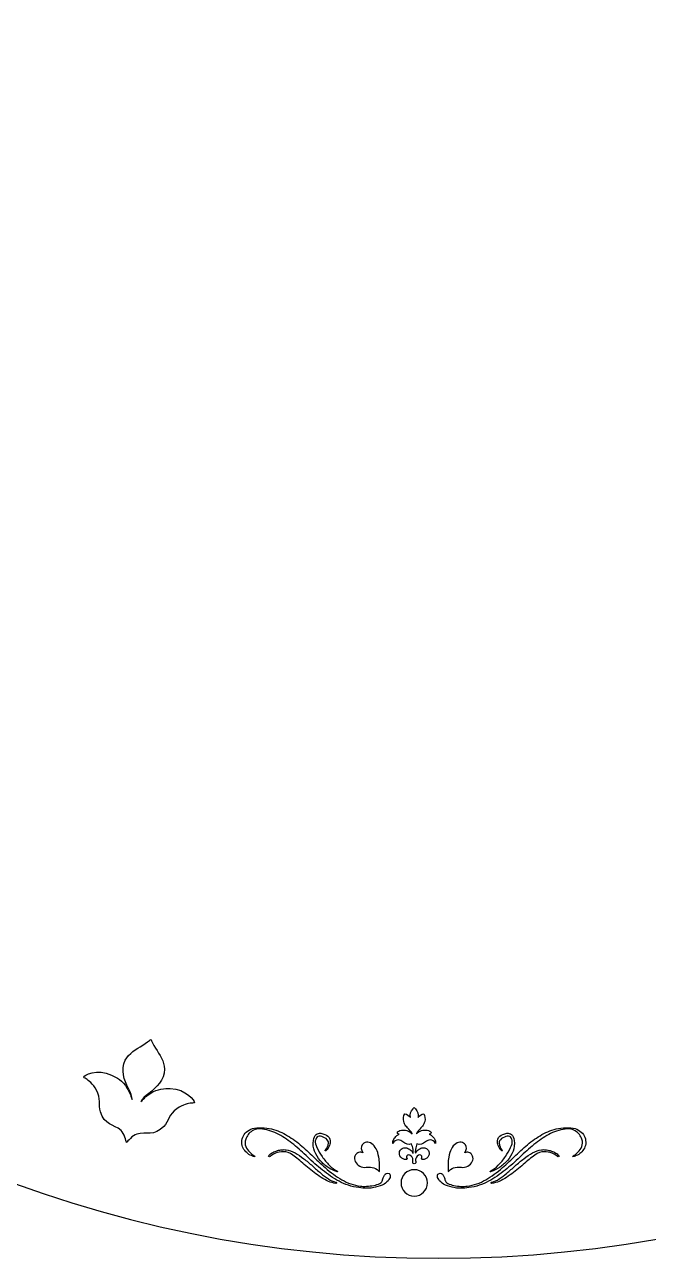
# Model space of a CAD drawing. Header units: centimetres. Extents: x -10.4 to 10.4, y -10.4 to 10.4.
# Drawn here: x -3.51 to 1.78, y -10.44 to 0.02 of the extents above; entities that cross this region are included whole.
import ezdxf

# ---------------------------------------------------------------- set-up
doc = ezdxf.new("R2010")
doc.units = ezdxf.units.CM
doc.header["$MEASUREMENT"] = 0
doc.layers.add('Camada 1', color=7, linetype='Continuous')

msp = doc.modelspace()

# ---------------------------------------------------------------- linework, layer by layer
at = {"layer": 'Camada 1'}
for points, knots in [([(-10.44189, 0), (-10.44189, 5.76691), (-5.76691, 10.44189), (0, 10.44189), (0, 10.44189), (5.76688, 10.44189), (10.44189, 5.76691), (10.44189, 0), (10.44189, 0), (10.44189, -5.76686), (5.76689, -10.44189), (0, -10.44189), (0, -10.44189), (-5.76691, -10.44189), (-10.44189, -5.76686), (-10.44189, 0)], [0, 0, 0, 0, 0.2, 0.2, 0.2, 0.2, 0.4, 0.4, 0.4, 0.4, 0.6, 0.6, 0.6, 0.6, 1, 1, 1, 1]), ([(-2.27327, -9.00337), (-2.32206, -9.00313), (-2.37545, -9.00054), (-2.44342, -9.04557), (-2.44342, -9.04557), (-2.46747, -9.0615), (-2.4934, -9.08319), (-2.52166, -9.11354), (-2.52166, -9.11354), (-2.52182, -9.1137), (-2.50936, -9.08637), (-2.47361, -9.05798), (-2.47361, -9.05798), (-2.46715, -9.05303), (-2.4607, -9.04824), (-2.45403, -9.04314), (-2.45403, -9.04314), (-2.38773, -8.99192), (-2.32118, -8.93289), (-2.32203, -8.8396), (-2.32203, -8.8396), (-2.32237, -8.76922), (-2.36092, -8.71781), (-2.39781, -8.65913), (-2.39781, -8.65913), (-2.41403, -8.63302), (-2.43321, -8.59309), (-2.43379, -8.59052), (-2.43379, -8.59052), (-2.43419, -8.5875), (-2.43919, -8.58629), (-2.44128, -8.58883), (-2.44128, -8.58883), (-2.44348, -8.591), (-2.47814, -8.61817), (-2.50422, -8.6345), (-2.50422, -8.6345), (-2.56359, -8.67107), (-2.6209, -8.70033), (-2.65286, -8.76322), (-2.65286, -8.76322), (-2.69519, -8.84664), (-2.66194, -8.92853), (-2.62516, -9.00362), (-2.62516, -9.00362), (-2.62156, -9.01111), (-2.61788, -9.0183), (-2.61431, -9.02547), (-2.61431, -9.02547), (-2.59489, -9.06659), (-2.59597, -9.09662), (-2.59595, -9.0964), (-2.59595, -9.0964), (-2.60783, -9.05677), (-2.62135, -9.02586), (-2.6358, -9.00115), (-2.6358, -9.00115), (-2.67663, -8.93101), (-2.72568, -8.90997), (-2.76949, -8.88881), (-2.76949, -8.88881), (-2.89117, -8.82949), (-3.00661, -8.89363), (-3.00642, -8.90426), (-3.00642, -8.90426), (-3.00618, -8.90852), (-2.99801, -8.91246), (-2.98488, -8.92048), (-2.98488, -8.92048), (-2.96316, -8.93429), (-2.9281, -8.95943), (-2.89635, -9.0175), (-2.89635, -9.0175), (-2.85886, -9.0855), (-2.88174, -9.14029), (-2.86378, -9.20006), (-2.86378, -9.20006), (-2.82986, -9.31314), (-2.75173, -9.30325), (-2.68849, -9.35749), (-2.68849, -9.35749), (-2.66113, -9.38091), (-2.64412, -9.45285), (-2.64385, -9.45668), (-2.64385, -9.45668), (-2.64359, -9.46001), (-2.6415, -9.46078), (-2.6397, -9.45769), (-2.6397, -9.45769), (-2.63769, -9.4543), (-2.5902, -9.39721), (-2.55535, -9.38824), (-2.55535, -9.38824), (-2.47431, -9.36731), (-2.40877, -9.41033), (-2.32781, -9.32381), (-2.32781, -9.32381), (-2.28503, -9.27806), (-2.28106, -9.21888), (-2.21724, -9.17432), (-2.21724, -9.17432), (-2.16268, -9.13617), (-2.12016, -9.12889), (-2.09431, -9.12619), (-2.09431, -9.12619), (-2.07896, -9.12466), (-2.0697, -9.12473), (-2.06783, -9.12103), (-2.06783, -9.12103), (-2.06272, -9.11154), (-2.13765, -9.00345), (-2.27327, -9.00337)], [0, 0, 0, 0, 0.03448276, 0.03448276, 0.03448276, 0.03448276, 0.06896552, 0.06896552, 0.06896552, 0.06896552, 0.10344828, 0.10344828, 0.10344828, 0.10344828, 0.13793103, 0.13793103, 0.13793103, 0.13793103, 0.17241379, 0.17241379, 0.17241379, 0.17241379, 0.20689655, 0.20689655, 0.20689655, 0.20689655, 0.24137931, 0.24137931, 0.24137931, 0.24137931, 0.27586207, 0.27586207, 0.27586207, 0.27586207, 0.31034483, 0.31034483, 0.31034483, 0.31034483, 0.34482759, 0.34482759, 0.34482759, 0.34482759, 0.37931034, 0.37931034, 0.37931034, 0.37931034, 0.4137931, 0.4137931, 0.4137931, 0.4137931, 0.44827586, 0.44827586, 0.44827586, 0.44827586, 0.48275862, 0.48275862, 0.48275862, 0.48275862, 0.51724138, 0.51724138, 0.51724138, 0.51724138, 0.55172414, 0.55172414, 0.55172414, 0.55172414, 0.5862069, 0.5862069, 0.5862069, 0.5862069, 0.62068966, 0.62068966, 0.62068966, 0.62068966, 0.65517241, 0.65517241, 0.65517241, 0.65517241, 0.68965517, 0.68965517, 0.68965517, 0.68965517, 0.72413793, 0.72413793, 0.72413793, 0.72413793, 0.75862069, 0.75862069, 0.75862069, 0.75862069, 0.79310345, 0.79310345, 0.79310345, 0.79310345, 0.82758621, 0.82758621, 0.82758621, 0.82758621, 0.86206897, 0.86206897, 0.86206897, 0.86206897, 0.89655172, 0.89655172, 0.89655172, 0.89655172, 0.93103448, 0.93103448, 0.93103448, 0.93103448, 1, 1, 1, 1]), ([(-0.20558, -9.64136), (-0.19994, -9.6416), (-0.19452, -9.63821), (-0.19307, -9.63242), (-0.19307, -9.63242), (-0.19151, -9.62543), (-0.1936, -9.61887), (-0.19442, -9.61194), (-0.19442, -9.61194), (-0.19519, -9.6067), (-0.19405, -9.60146), (-0.19262, -9.59649), (-0.19262, -9.59649), (-0.1878, -9.5808), (-0.17521, -9.56482), (-0.15759, -9.56535), (-0.15759, -9.56535), (-0.15238, -9.56551), (-0.14719, -9.56884), (-0.14394, -9.5726), (-0.14394, -9.5726), (-0.14238, -9.57461), (-0.14161, -9.5771), (-0.1409, -9.57964), (-0.1409, -9.57964), (-0.13868, -9.58668), (-0.14257, -9.59425), (-0.14474, -9.59895), (-0.14474, -9.59895), (-0.14635, -9.6025), (-0.13865, -9.60395), (-0.13466, -9.60411), (-0.13466, -9.60411), (-0.11844, -9.60459), (-0.10206, -9.59847), (-0.09119, -9.58495), (-0.09119, -9.58495), (-0.08002, -9.57103), (-0.07672, -9.55373), (-0.08169, -9.53711), (-0.08169, -9.53711), (-0.08349, -9.53124), (-0.0864, -9.52605), (-0.0901, -9.52166), (-0.0901, -9.52166), (-0.09687, -9.51401), (-0.10627, -9.50885), (-0.11693, -9.50653), (-0.11693, -9.50653), (-0.12516, -9.50468), (-0.13299, -9.50412), (-0.14106, -9.50645), (-0.14106, -9.50645), (-0.15196, -9.5096), (-0.16225, -9.51478), (-0.1712, -9.52166), (-0.1712, -9.52166), (-0.18117, -9.52947), (-0.18954, -9.53928), (-0.19528, -9.55079), (-0.19528, -9.55079), (-0.19554, -9.55047), (-0.19621, -9.55023), (-0.19626, -9.54994), (-0.19626, -9.54994), (-0.19682, -9.54044), (-0.19647, -9.5311), (-0.1956, -9.52168), (-0.1956, -9.52168), (-0.19549, -9.52044), (-0.19534, -9.51927), (-0.19534, -9.51811), (-0.19534, -9.51811), (-0.19378, -9.50197), (-0.1883, -9.48668), (-0.18259, -9.47168), (-0.18259, -9.47168), (-0.15777, -9.48406), (-0.1301, -9.47216), (-0.10962, -9.45509), (-0.10962, -9.45509), (-0.0984, -9.4458), (-0.0856, -9.43863), (-0.07086, -9.43794), (-0.07086, -9.43794), (-0.05144, -9.43701), (-0.03496, -9.45006), (-0.0263, -9.46707), (-0.0263, -9.46707), (-0.02553, -9.46839), (-0.02474, -9.46731), (-0.02463, -9.46667), (-0.02463, -9.46667), (-0.02328, -9.45503), (-0.02638, -9.44373), (-0.03162, -9.43352), (-0.03162, -9.43352), (-0.03813, -9.42079), (-0.0476, -9.4105), (-0.05863, -9.40201), (-0.05863, -9.40201), (-0.06453, -9.39746), (-0.07191, -9.39283), (-0.07842, -9.38928), (-0.07842, -9.38928), (-0.07599, -9.38912), (-0.06818, -9.38928), (-0.06453, -9.38349), (-0.06453, -9.38349), (-0.06188, -9.37939), (-0.06204, -9.37436), (-0.06506, -9.37076), (-0.06506, -9.37076), (-0.07564, -9.35721), (-0.09319, -9.35499), (-0.10903, -9.35406), (-0.10903, -9.35406), (-0.12509, -9.35313), (-0.14075, -9.3562), (-0.1556, -9.36311), (-0.1556, -9.36311), (-0.16753, -9.36875), (-0.1769, -9.37748), (-0.18682, -9.38613), (-0.18682, -9.38613), (-0.18785, -9.38703), (-0.18735, -9.38388), (-0.18693, -9.38288), (-0.18693, -9.38288), (-0.17804, -9.36425), (-0.1628, -9.35137), (-0.14854, -9.33629), (-0.14854, -9.33629), (-0.13899, -9.326), (-0.1306, -9.31528), (-0.12457, -9.30282), (-0.12457, -9.30282), (-0.12121, -9.29626), (-0.11878, -9.28946), (-0.11703, -9.28237), (-0.11703, -9.28237), (-0.11145, -9.26036), (-0.11372, -9.23641), (-0.12489, -9.21641), (-0.12489, -9.21641), (-0.14436, -9.22033), (-0.15992, -9.23353), (-0.17368, -9.24755), (-0.17368, -9.24755), (-0.1664, -9.22088), (-0.17828, -9.19545), (-0.19543, -9.17437), (-0.19543, -9.17437), (-0.1989, -9.17006), (-0.20183, -9.16656), (-0.20567, -9.16278), (-0.20567, -9.16278), (-0.20945, -9.16656), (-0.2126, -9.17011), (-0.21591, -9.17437), (-0.21591, -9.17437), (-0.23306, -9.19546), (-0.24501, -9.2208), (-0.23771, -9.24755), (-0.23771, -9.24755), (-0.25131, -9.23355), (-0.26692, -9.22035), (-0.28645, -9.21633), (-0.28645, -9.21633), (-0.29777, -9.23641), (-0.29979, -9.26036), (-0.29436, -9.28237), (-0.29436, -9.28237), (-0.29261, -9.28949), (-0.28991, -9.29626), (-0.28677, -9.30282), (-0.28677, -9.30282), (-0.28071, -9.31528), (-0.27235, -9.32592), (-0.26275, -9.33629), (-0.26275, -9.33629), (-0.24865, -9.35142), (-0.23325, -9.36426), (-0.22436, -9.38288), (-0.22436, -9.38288), (-0.22394, -9.38389), (-0.22343, -9.38703), (-0.22452, -9.38613), (-0.22452, -9.38613), (-0.23449, -9.37748), (-0.24394, -9.36875), (-0.25574, -9.36311), (-0.25574, -9.36311), (-0.27058, -9.3562), (-0.28617, -9.35314), (-0.30241, -9.35406), (-0.30241, -9.35406), (-0.31818, -9.35499), (-0.33559, -9.35721), (-0.34633, -9.37076), (-0.34633, -9.37076), (-0.34932, -9.37438), (-0.34953, -9.37939), (-0.34681, -9.38349), (-0.34681, -9.38349), (-0.34308, -9.38928), (-0.33538, -9.38913), (-0.33271, -9.38928), (-0.33271, -9.38928), (-0.33938, -9.39277), (-0.34681, -9.39748), (-0.35271, -9.40201), (-0.35271, -9.40201), (-0.36377, -9.4105), (-0.37322, -9.4208), (-0.37964, -9.43352), (-0.37964, -9.43352), (-0.38491, -9.44373), (-0.38811, -9.45503), (-0.38663, -9.46667), (-0.38663, -9.46667), (-0.38658, -9.46736), (-0.38576, -9.46836), (-0.38512, -9.46707), (-0.38512, -9.46707), (-0.37644, -9.45006), (-0.35985, -9.43701), (-0.34046, -9.43786), (-0.34046, -9.43786), (-0.32578, -9.43863), (-0.31297, -9.44582), (-0.30175, -9.45508), (-0.30175, -9.45508), (-0.28119, -9.47207), (-0.25349, -9.48413), (-0.22883, -9.47167), (-0.22883, -9.47167), (-0.22309, -9.48665), (-0.21751, -9.50196), (-0.21608, -9.51803), (-0.21608, -9.51803), (-0.21592, -9.51927), (-0.21592, -9.52044), (-0.21576, -9.52168), (-0.21576, -9.52168), (-0.21489, -9.5311), (-0.21457, -9.54044), (-0.2151, -9.54994), (-0.2151, -9.54994), (-0.2151, -9.55026), (-0.21587, -9.5505), (-0.21618, -9.55079), (-0.21618, -9.55079), (-0.22171, -9.53928), (-0.23007, -9.52946), (-0.24015, -9.52166), (-0.24015, -9.52166), (-0.24904, -9.51478), (-0.25928, -9.50952), (-0.27034, -9.50645), (-0.27034, -9.50645), (-0.27825, -9.50412), (-0.28616, -9.50476), (-0.29442, -9.50653), (-0.29442, -9.50653), (-0.305, -9.50886), (-0.31442, -9.51402), (-0.32114, -9.52166), (-0.32114, -9.52166), (-0.32498, -9.52605), (-0.32802, -9.53124), (-0.32971, -9.53711), (-0.32971, -9.53711), (-0.33468, -9.55373), (-0.33132, -9.57095), (-0.32005, -9.58495), (-0.32005, -9.58495), (-0.30931, -9.59855), (-0.29288, -9.60464), (-0.27658, -9.60403), (-0.27658, -9.60403), (-0.27272, -9.60395), (-0.26496, -9.60247), (-0.26661, -9.59895), (-0.26661, -9.59895), (-0.26878, -9.59413), (-0.27275, -9.58665), (-0.27045, -9.57969), (-0.27045, -9.57969), (-0.26963, -9.57707), (-0.26894, -9.57453), (-0.26725, -9.57257), (-0.26725, -9.57257), (-0.26405, -9.56879), (-0.25894, -9.56545), (-0.25381, -9.56532), (-0.25381, -9.56532), (-0.23619, -9.56476), (-0.22349, -9.58077), (-0.21873, -9.59638), (-0.21873, -9.59638), (-0.21722, -9.60149), (-0.21608, -9.60667), (-0.21677, -9.61191), (-0.21677, -9.61191), (-0.21785, -9.61887), (-0.21971, -9.62543), (-0.21817, -9.63239), (-0.21817, -9.63239), (-0.21659, -9.63822), (-0.21106, -9.64152), (-0.20558, -9.64136)], [0, 0, 0, 0, 0.01265823, 0.01265823, 0.01265823, 0.01265823, 0.02531646, 0.02531646, 0.02531646, 0.02531646, 0.03797468, 0.03797468, 0.03797468, 0.03797468, 0.05063291, 0.05063291, 0.05063291, 0.05063291, 0.06329114, 0.06329114, 0.06329114, 0.06329114, 0.07594937, 0.07594937, 0.07594937, 0.07594937, 0.08860759, 0.08860759, 0.08860759, 0.08860759, 0.10126582, 0.10126582, 0.10126582, 0.10126582, 0.11392405, 0.11392405, 0.11392405, 0.11392405, 0.12658228, 0.12658228, 0.12658228, 0.12658228, 0.13924051, 0.13924051, 0.13924051, 0.13924051, 0.15189873, 0.15189873, 0.15189873, 0.15189873, 0.16455696, 0.16455696, 0.16455696, 0.16455696, 0.17721519, 0.17721519, 0.17721519, 0.17721519, 0.18987342, 0.18987342, 0.18987342, 0.18987342, 0.20253165, 0.20253165, 0.20253165, 0.20253165, 0.21518987, 0.21518987, 0.21518987, 0.21518987, 0.2278481, 0.2278481, 0.2278481, 0.2278481, 0.24050633, 0.24050633, 0.24050633, 0.24050633, 0.25316456, 0.25316456, 0.25316456, 0.25316456, 0.26582278, 0.26582278, 0.26582278, 0.26582278, 0.27848101, 0.27848101, 0.27848101, 0.27848101, 0.29113924, 0.29113924, 0.29113924, 0.29113924, 0.30379747, 0.30379747, 0.30379747, 0.30379747, 0.3164557, 0.3164557, 0.3164557, 0.3164557, 0.32911392, 0.32911392, 0.32911392, 0.32911392, 0.34177215, 0.34177215, 0.34177215, 0.34177215, 0.35443038, 0.35443038, 0.35443038, 0.35443038, 0.36708861, 0.36708861, 0.36708861, 0.36708861, 0.37974684, 0.37974684, 0.37974684, 0.37974684, 0.39240506, 0.39240506, 0.39240506, 0.39240506, 0.40506329, 0.40506329, 0.40506329, 0.40506329, 0.41772152, 0.41772152, 0.41772152, 0.41772152, 0.43037975, 0.43037975, 0.43037975, 0.43037975, 0.44303797, 0.44303797, 0.44303797, 0.44303797, 0.4556962, 0.4556962, 0.4556962, 0.4556962, 0.46835443, 0.46835443, 0.46835443, 0.46835443, 0.48101266, 0.48101266, 0.48101266, 0.48101266, 0.49367089, 0.49367089, 0.49367089, 0.49367089, 0.50632911, 0.50632911, 0.50632911, 0.50632911, 0.51898734, 0.51898734, 0.51898734, 0.51898734, 0.53164557, 0.53164557, 0.53164557, 0.53164557, 0.5443038, 0.5443038, 0.5443038, 0.5443038, 0.55696203, 0.55696203, 0.55696203, 0.55696203, 0.56962025, 0.56962025, 0.56962025, 0.56962025, 0.58227848, 0.58227848, 0.58227848, 0.58227848, 0.59493671, 0.59493671, 0.59493671, 0.59493671, 0.60759494, 0.60759494, 0.60759494, 0.60759494, 0.62025316, 0.62025316, 0.62025316, 0.62025316, 0.63291139, 0.63291139, 0.63291139, 0.63291139, 0.64556962, 0.64556962, 0.64556962, 0.64556962, 0.65822785, 0.65822785, 0.65822785, 0.65822785, 0.67088608, 0.67088608, 0.67088608, 0.67088608, 0.6835443, 0.6835443, 0.6835443, 0.6835443, 0.69620253, 0.69620253, 0.69620253, 0.69620253, 0.70886076, 0.70886076, 0.70886076, 0.70886076, 0.72151899, 0.72151899, 0.72151899, 0.72151899, 0.73417722, 0.73417722, 0.73417722, 0.73417722, 0.74683544, 0.74683544, 0.74683544, 0.74683544, 0.75949367, 0.75949367, 0.75949367, 0.75949367, 0.7721519, 0.7721519, 0.7721519, 0.7721519, 0.78481013, 0.78481013, 0.78481013, 0.78481013, 0.79746835, 0.79746835, 0.79746835, 0.79746835, 0.81012658, 0.81012658, 0.81012658, 0.81012658, 0.82278481, 0.82278481, 0.82278481, 0.82278481, 0.83544304, 0.83544304, 0.83544304, 0.83544304, 0.84810127, 0.84810127, 0.84810127, 0.84810127, 0.86075949, 0.86075949, 0.86075949, 0.86075949, 0.87341772, 0.87341772, 0.87341772, 0.87341772, 0.88607595, 0.88607595, 0.88607595, 0.88607595, 0.89873418, 0.89873418, 0.89873418, 0.89873418, 0.91139241, 0.91139241, 0.91139241, 0.91139241, 0.92405063, 0.92405063, 0.92405063, 0.92405063, 0.93670886, 0.93670886, 0.93670886, 0.93670886, 0.94936709, 0.94936709, 0.94936709, 0.94936709, 0.96202532, 0.96202532, 0.96202532, 0.96202532, 0.97468354, 0.97468354, 0.97468354, 0.97468354, 1, 1, 1, 1]), ([(-0.67418, -9.84276), (-0.6296, -9.84885), (-0.59097, -9.8494), (-0.55835, -9.844), (-0.55835, -9.844), (-0.5257, -9.83905), (-0.4985, -9.83111), (-0.47681, -9.8205), (-0.47681, -9.8205), (-0.45501, -9.81), (-0.43874, -9.79793), (-0.42768, -9.78452), (-0.42768, -9.78452), (-0.41665, -9.77113), (-0.41038, -9.75917), (-0.40889, -9.74867), (-0.40889, -9.74867), (-0.40873, -9.74004), (-0.40971, -9.73362), (-0.41214, -9.72938), (-0.41214, -9.72938), (-0.41447, -9.72528), (-0.42127, -9.72242), (-0.4327, -9.72081), (-0.4327, -9.72081), (-0.44024, -9.71973), (-0.44662, -9.72237), (-0.45183, -9.7283), (-0.45183, -9.7283), (-0.45696, -9.73433), (-0.46117, -9.74103), (-0.46408, -9.7483), (-0.46408, -9.7483), (-0.46683, -9.75571), (-0.46942, -9.76261), (-0.47125, -9.76926), (-0.47125, -9.76926), (-0.47308, -9.77566), (-0.47411, -9.77945), (-0.47419, -9.78029), (-0.47419, -9.78029), (-0.4757, -9.79074), (-0.48361, -9.7996), (-0.49808, -9.8068), (-0.49808, -9.8068), (-0.51274, -9.81397), (-0.52957, -9.81961), (-0.54909, -9.82365), (-0.54909, -9.82365), (-0.56838, -9.82772), (-0.58835, -9.83045), (-0.60883, -9.83153), (-0.60883, -9.83153), (-0.62923, -9.83251), (-0.64656, -9.83201), (-0.66087, -9.83013), (-0.66087, -9.83013), (-0.71776, -9.82225), (-0.77038, -9.80417), (-0.81867, -9.77581), (-0.81867, -9.77581), (-0.86696, -9.74745), (-0.91416, -9.71324), (-0.95977, -9.67305), (-0.95977, -9.67305), (-0.99779, -9.63984), (-1.03536, -9.60492), (-1.07238, -9.5683), (-1.07238, -9.5683), (-1.1094, -9.53192), (-1.14755, -9.49792), (-1.18665, -9.46638), (-1.18665, -9.46638), (-1.22581, -9.43495), (-1.26735, -9.40751), (-1.31095, -9.38412), (-1.31095, -9.38412), (-1.35461, -9.36078), (-1.40215, -9.34549), (-1.4534, -9.33845), (-1.4534, -9.33845), (-1.51883, -9.32948), (-1.56916, -9.33488), (-1.60432, -9.35475), (-1.60432, -9.35475), (-1.63948, -9.37444), (-1.65954, -9.40386), (-1.66496, -9.4428), (-1.66496, -9.4428), (-1.66769, -9.46275), (-1.66586, -9.48058), (-1.65927, -9.49656), (-1.65927, -9.49656), (-1.65273, -9.51241), (-1.64408, -9.52606), (-1.633, -9.53776), (-1.633, -9.53776), (-1.62207, -9.54948), (-1.60958, -9.55893), (-1.59553, -9.56618), (-1.59553, -9.56618), (-1.58156, -9.57335), (-1.56891, -9.57785), (-1.55751, -9.57946), (-1.55751, -9.57946), (-1.55185, -9.58015), (-1.5533, -9.578), (-1.56166, -9.57306), (-1.56166, -9.57306), (-1.57015, -9.56806), (-1.58045, -9.55978), (-1.59246, -9.54848), (-1.59246, -9.54848), (-1.60439, -9.53721), (-1.61558, -9.5234), (-1.62585, -9.50694), (-1.62585, -9.50694), (-1.63622, -9.49048), (-1.63985, -9.4713), (-1.63686, -9.44953), (-1.63686, -9.44953), (-1.63527, -9.43818), (-1.63117, -9.42574), (-1.62445, -9.41199), (-1.62445, -9.41199), (-1.6177, -9.39855), (-1.6086, -9.38651), (-1.59701, -9.37601), (-1.59701, -9.37601), (-1.58539, -9.36543), (-1.57082, -9.35715), (-1.55304, -9.3509), (-1.55304, -9.3509), (-1.53518, -9.34466), (-1.51491, -9.34302), (-1.49219, -9.34619), (-1.49219, -9.34619), (-1.44189, -9.35307), (-1.39509, -9.36844), (-1.35201, -9.39223), (-1.35201, -9.39223), (-1.30886, -9.41602), (-1.26708, -9.44459), (-1.2267, -9.47761), (-1.2267, -9.47761), (-1.1863, -9.51074), (-1.14648, -9.54645), (-1.10719, -9.58469), (-1.10719, -9.58469), (-1.06803, -9.62292), (-1.02665, -9.65909), (-0.98294, -9.69317), (-0.98294, -9.69317), (-0.93852, -9.72923), (-0.89163, -9.76093), (-0.84226, -9.78863), (-0.84226, -9.78863), (-0.79277, -9.81612), (-0.73678, -9.83419), (-0.67418, -9.84276), (-0.67418, -9.84276), (-0.67418, -9.84276), (-0.67418, -9.84276), (-0.67418, -9.84276)], [0, 0, 0, 0, 0.02380952, 0.02380952, 0.02380952, 0.02380952, 0.04761905, 0.04761905, 0.04761905, 0.04761905, 0.07142857, 0.07142857, 0.07142857, 0.07142857, 0.0952381, 0.0952381, 0.0952381, 0.0952381, 0.11904762, 0.11904762, 0.11904762, 0.11904762, 0.14285714, 0.14285714, 0.14285714, 0.14285714, 0.16666667, 0.16666667, 0.16666667, 0.16666667, 0.19047619, 0.19047619, 0.19047619, 0.19047619, 0.21428571, 0.21428571, 0.21428571, 0.21428571, 0.23809524, 0.23809524, 0.23809524, 0.23809524, 0.26190476, 0.26190476, 0.26190476, 0.26190476, 0.28571429, 0.28571429, 0.28571429, 0.28571429, 0.30952381, 0.30952381, 0.30952381, 0.30952381, 0.33333333, 0.33333333, 0.33333333, 0.33333333, 0.35714286, 0.35714286, 0.35714286, 0.35714286, 0.38095238, 0.38095238, 0.38095238, 0.38095238, 0.4047619, 0.4047619, 0.4047619, 0.4047619, 0.42857143, 0.42857143, 0.42857143, 0.42857143, 0.45238095, 0.45238095, 0.45238095, 0.45238095, 0.47619048, 0.47619048, 0.47619048, 0.47619048, 0.5, 0.5, 0.5, 0.5, 0.52380952, 0.52380952, 0.52380952, 0.52380952, 0.54761905, 0.54761905, 0.54761905, 0.54761905, 0.57142857, 0.57142857, 0.57142857, 0.57142857, 0.5952381, 0.5952381, 0.5952381, 0.5952381, 0.61904762, 0.61904762, 0.61904762, 0.61904762, 0.64285714, 0.64285714, 0.64285714, 0.64285714, 0.66666667, 0.66666667, 0.66666667, 0.66666667, 0.69047619, 0.69047619, 0.69047619, 0.69047619, 0.71428571, 0.71428571, 0.71428571, 0.71428571, 0.73809524, 0.73809524, 0.73809524, 0.73809524, 0.76190476, 0.76190476, 0.76190476, 0.76190476, 0.78571429, 0.78571429, 0.78571429, 0.78571429, 0.80952381, 0.80952381, 0.80952381, 0.80952381, 0.83333333, 0.83333333, 0.83333333, 0.83333333, 0.85714286, 0.85714286, 0.85714286, 0.85714286, 0.88095238, 0.88095238, 0.88095238, 0.88095238, 0.9047619, 0.9047619, 0.9047619, 0.9047619, 0.92857143, 0.92857143, 0.92857143, 0.92857143, 0.95238095, 0.95238095, 0.95238095, 0.95238095, 1, 1, 1, 1]), ([(-1.00002, -9.40652), (-0.98391, -9.40869), (-0.96824, -9.41565), (-0.95295, -9.42745), (-0.95295, -9.42745), (-0.93752, -9.43928), (-0.9308, -9.45124), (-0.93247, -9.46359), (-0.93247, -9.46359), (-0.93599, -9.48925), (-0.94213, -9.5068), (-0.95057, -9.51622), (-0.95057, -9.51622), (-0.95917, -9.52569), (-0.962, -9.53067), (-0.95922, -9.53106), (-0.95922, -9.53106), (-0.95258, -9.53191), (-0.94456, -9.5245), (-0.93512, -9.50889), (-0.93512, -9.50889), (-0.92575, -9.49336), (-0.92007, -9.47838), (-0.91811, -9.46423), (-0.91811, -9.46423), (-0.91475, -9.43944), (-0.92105, -9.42052), (-0.937, -9.40716), (-0.937, -9.40716), (-0.95311, -9.39388), (-0.97304, -9.38554), (-0.9968, -9.38221), (-0.9968, -9.38221), (-1.01098, -9.38028), (-1.02426, -9.38361), (-1.03654, -9.39211), (-1.03654, -9.39211), (-1.04876, -9.4006), (-1.05662, -9.41706), (-1.06006, -9.44177), (-1.06006, -9.44177), (-1.06451, -9.475), (-1.06114, -9.50591), (-1.04953, -9.53456), (-1.04953, -9.53456), (-1.0381, -9.56324), (-1.02222, -9.58912), (-1.00217, -9.61222), (-1.00217, -9.61222), (-0.98217, -9.63524), (-0.95976, -9.65503), (-0.93494, -9.67146), (-0.93494, -9.67146), (-0.91017, -9.688), (-0.88657, -9.69959), (-0.86432, -9.70646), (-0.86432, -9.70646), (-0.86077, -9.70887), (-0.85768, -9.70953), (-0.85519, -9.70855), (-0.85519, -9.70855), (-0.85265, -9.70739), (-0.85485, -9.70445), (-0.86194, -9.69958), (-0.86194, -9.69958), (-0.88202, -9.69109), (-0.90303, -9.67556), (-0.9252, -9.65315), (-0.9252, -9.65315), (-0.94727, -9.63074), (-0.96732, -9.60627), (-0.98547, -9.57968), (-0.98547, -9.57968), (-1.00346, -9.55296), (-1.01807, -9.52753), (-1.02936, -9.50335), (-1.02936, -9.50335), (-1.04047, -9.47901), (-1.04518, -9.46033), (-1.04338, -9.44697), (-1.04338, -9.44697), (-1.04227, -9.4394), (-1.03917, -9.4302), (-1.03367, -9.41922), (-1.03367, -9.41922), (-1.02836, -9.40845), (-1.01706, -9.40419), (-1.00002, -9.40652), (-1.00002, -9.40652), (-1.00002, -9.40652), (-1.00002, -9.40652), (-1.00002, -9.40652)], [0, 0, 0, 0, 0.04166667, 0.04166667, 0.04166667, 0.04166667, 0.08333333, 0.08333333, 0.08333333, 0.08333333, 0.125, 0.125, 0.125, 0.125, 0.16666667, 0.16666667, 0.16666667, 0.16666667, 0.20833333, 0.20833333, 0.20833333, 0.20833333, 0.25, 0.25, 0.25, 0.25, 0.29166667, 0.29166667, 0.29166667, 0.29166667, 0.33333333, 0.33333333, 0.33333333, 0.33333333, 0.375, 0.375, 0.375, 0.375, 0.41666667, 0.41666667, 0.41666667, 0.41666667, 0.45833333, 0.45833333, 0.45833333, 0.45833333, 0.5, 0.5, 0.5, 0.5, 0.54166667, 0.54166667, 0.54166667, 0.54166667, 0.58333333, 0.58333333, 0.58333333, 0.58333333, 0.625, 0.625, 0.625, 0.625, 0.66666667, 0.66666667, 0.66666667, 0.66666667, 0.70833333, 0.70833333, 0.70833333, 0.70833333, 0.75, 0.75, 0.75, 0.75, 0.79166667, 0.79166667, 0.79166667, 0.79166667, 0.83333333, 0.83333333, 0.83333333, 0.83333333, 0.875, 0.875, 0.875, 0.875, 0.91666667, 0.91666667, 0.91666667, 0.91666667, 1, 1, 1, 1]), ([(0.25548, -9.84284), (0.31816, -9.83419), (0.37417, -9.81612), (0.4236, -9.7886), (0.4236, -9.7886), (0.473, -9.76087), (0.51988, -9.7292), (0.56431, -9.69314), (0.56431, -9.69314), (0.60797, -9.65906), (0.64937, -9.62292), (0.68853, -9.58466), (0.68853, -9.58466), (0.72785, -9.54643), (0.76764, -9.51071), (0.80812, -9.47766), (0.80812, -9.47766), (0.84842, -9.44451), (0.89025, -9.41601), (0.93332, -9.39223), (0.93332, -9.39223), (0.97642, -9.36852), (1.02323, -9.35307), (1.07358, -9.34619), (1.07358, -9.34619), (1.09625, -9.34309), (1.11652, -9.34463), (1.13441, -9.35082), (1.13441, -9.35082), (1.15219, -9.35714), (1.16682, -9.36543), (1.17838, -9.37601), (1.17838, -9.37601), (1.19, -9.38651), (1.1991, -9.39858), (1.20587, -9.41207), (1.20587, -9.41207), (1.21259, -9.42575), (1.21661, -9.43818), (1.21823, -9.44961), (1.21823, -9.44961), (1.22117, -9.47131), (1.21762, -9.49049), (1.20728, -9.50695), (1.20728, -9.50695), (1.19694, -9.52341), (1.18582, -9.5373), (1.17378, -9.54849), (1.17378, -9.54849), (1.16185, -9.55979), (1.15161, -9.56796), (1.14304, -9.57307), (1.14304, -9.57307), (1.13468, -9.5781), (1.13322, -9.58019), (1.13891, -9.57947), (1.13891, -9.57947), (1.15029, -9.57786), (1.16299, -9.57344), (1.17698, -9.56611), (1.17698, -9.56611), (1.19098, -9.55894), (1.20344, -9.54949), (1.21439, -9.53785), (1.21439, -9.53785), (1.22545, -9.5261), (1.23408, -9.51234), (1.24064, -9.4965), (1.24064, -9.4965), (1.2472, -9.48057), (1.249, -9.46277), (1.24628, -9.44282), (1.24628, -9.44282), (1.24091, -9.40387), (1.22085, -9.37445), (1.18566, -9.35477), (1.18566, -9.35477), (1.15052, -9.33482), (1.1002, -9.3295), (1.03477, -9.33847), (1.03477, -9.33847), (0.98347, -9.34551), (0.93597, -9.3608), (0.89229, -9.38414), (0.89229, -9.38414), (0.84869, -9.40756), (0.80723, -9.43497), (0.76802, -9.4664), (0.76802, -9.4664), (0.72894, -9.49791), (0.69076, -9.53194), (0.65377, -9.56832), (0.65377, -9.56832), (0.61673, -9.60494), (0.57921, -9.63986), (0.54122, -9.67315), (0.54122, -9.67315), (0.49547, -9.71326), (0.44835, -9.7475), (0.40004, -9.77583), (0.40004, -9.77583), (0.35178, -9.80417), (0.29915, -9.82234), (0.24227, -9.83015), (0.24227, -9.83015), (0.22796, -9.832), (0.21071, -9.83253), (0.19023, -9.83163), (0.19023, -9.83163), (0.16978, -9.83047), (0.14978, -9.82777), (0.13043, -9.82375), (0.13043, -9.82375), (0.11106, -9.81965), (0.09416, -9.81401), (0.07947, -9.80682), (0.07947, -9.80682), (0.065, -9.79965), (0.05703, -9.79076), (0.05555, -9.78039), (0.05555, -9.78039), (0.0555, -9.77938), (0.05441, -9.77568), (0.05261, -9.7692), (0.05261, -9.7692), (0.05081, -9.76264), (0.04822, -9.75565), (0.04544, -9.7484), (0.04544, -9.7484), (0.04245, -9.74107), (0.03835, -9.73427), (0.03319, -9.72832), (0.03319, -9.72832), (0.02803, -9.72237), (0.02165, -9.71975), (0.01411, -9.72083), (0.01411, -9.72083), (0.00263, -9.72247), (-0.00412, -9.7253), (-0.00645, -9.7294), (-0.00645, -9.7294), (-0.00894, -9.73363), (-0.00986, -9.74006), (-0.0097, -9.74869), (-0.0097, -9.74869), (-0.00824, -9.75914), (-0.00195, -9.77118), (0.00906, -9.78454), (0.00906, -9.78454), (0.02012, -9.79798), (0.03644, -9.8101), (0.05825, -9.82052), (0.05825, -9.82052), (0.07989, -9.8311), (0.10704, -9.83907), (0.13969, -9.84402), (0.13969, -9.84402), (0.17232, -9.84941), (0.21098, -9.84893), (0.25548, -9.84284), (0.25548, -9.84284), (0.25548, -9.84284), (0.25548, -9.84284), (0.25548, -9.84284)], [0, 0, 0, 0, 0.02380952, 0.02380952, 0.02380952, 0.02380952, 0.04761905, 0.04761905, 0.04761905, 0.04761905, 0.07142857, 0.07142857, 0.07142857, 0.07142857, 0.0952381, 0.0952381, 0.0952381, 0.0952381, 0.11904762, 0.11904762, 0.11904762, 0.11904762, 0.14285714, 0.14285714, 0.14285714, 0.14285714, 0.16666667, 0.16666667, 0.16666667, 0.16666667, 0.19047619, 0.19047619, 0.19047619, 0.19047619, 0.21428571, 0.21428571, 0.21428571, 0.21428571, 0.23809524, 0.23809524, 0.23809524, 0.23809524, 0.26190476, 0.26190476, 0.26190476, 0.26190476, 0.28571429, 0.28571429, 0.28571429, 0.28571429, 0.30952381, 0.30952381, 0.30952381, 0.30952381, 0.33333333, 0.33333333, 0.33333333, 0.33333333, 0.35714286, 0.35714286, 0.35714286, 0.35714286, 0.38095238, 0.38095238, 0.38095238, 0.38095238, 0.4047619, 0.4047619, 0.4047619, 0.4047619, 0.42857143, 0.42857143, 0.42857143, 0.42857143, 0.45238095, 0.45238095, 0.45238095, 0.45238095, 0.47619048, 0.47619048, 0.47619048, 0.47619048, 0.5, 0.5, 0.5, 0.5, 0.52380952, 0.52380952, 0.52380952, 0.52380952, 0.54761905, 0.54761905, 0.54761905, 0.54761905, 0.57142857, 0.57142857, 0.57142857, 0.57142857, 0.5952381, 0.5952381, 0.5952381, 0.5952381, 0.61904762, 0.61904762, 0.61904762, 0.61904762, 0.64285714, 0.64285714, 0.64285714, 0.64285714, 0.66666667, 0.66666667, 0.66666667, 0.66666667, 0.69047619, 0.69047619, 0.69047619, 0.69047619, 0.71428571, 0.71428571, 0.71428571, 0.71428571, 0.73809524, 0.73809524, 0.73809524, 0.73809524, 0.76190476, 0.76190476, 0.76190476, 0.76190476, 0.78571429, 0.78571429, 0.78571429, 0.78571429, 0.80952381, 0.80952381, 0.80952381, 0.80952381, 0.83333333, 0.83333333, 0.83333333, 0.83333333, 0.85714286, 0.85714286, 0.85714286, 0.85714286, 0.88095238, 0.88095238, 0.88095238, 0.88095238, 0.9047619, 0.9047619, 0.9047619, 0.9047619, 0.92857143, 0.92857143, 0.92857143, 0.92857143, 0.95238095, 0.95238095, 0.95238095, 0.95238095, 1, 1, 1, 1]), ([(0.58145, -9.40652), (0.59846, -9.40419), (0.60976, -9.40845), (0.61508, -9.41925), (0.61508, -9.41925), (0.62045, -9.43007), (0.6236, -9.43928), (0.62468, -9.44693), (0.62468, -9.44693), (0.62648, -9.46029), (0.6218, -9.47905), (0.61063, -9.50331), (0.61063, -9.50331), (0.59941, -9.52749), (0.58478, -9.55292), (0.56681, -9.57964), (0.56681, -9.57964), (0.54871, -9.60623), (0.52858, -9.63081), (0.50656, -9.65319), (0.50656, -9.65319), (0.48439, -9.67552), (0.46335, -9.69105), (0.4433, -9.69955), (0.4433, -9.69955), (0.43626, -9.70434), (0.43399, -9.70736), (0.43658, -9.70852), (0.43658, -9.70852), (0.43901, -9.7095), (0.44211, -9.70884), (0.44568, -9.70643), (0.44568, -9.70643), (0.46791, -9.69955), (0.49156, -9.68788), (0.51627, -9.67143), (0.51627, -9.67143), (0.54109, -9.655), (0.56345, -9.63529), (0.5835, -9.61227), (0.5835, -9.61227), (0.6035, -9.58909), (0.6194, -9.56322), (0.63089, -9.53461), (0.63089, -9.53461), (0.64248, -9.50588), (0.64581, -9.47497), (0.64134, -9.44174), (0.64134, -9.44174), (0.63798, -9.41703), (0.63007, -9.40057), (0.61792, -9.39208), (0.61792, -9.39208), (0.60562, -9.38359), (0.59233, -9.38033), (0.57807, -9.38218), (0.57807, -9.38218), (0.55436, -9.38551), (0.53452, -9.39385), (0.51838, -9.40705), (0.51838, -9.40705), (0.50237, -9.42049), (0.49605, -9.43944), (0.49941, -9.4642), (0.49941, -9.4642), (0.50137, -9.47836), (0.507, -9.49336), (0.51642, -9.50886), (0.51642, -9.50886), (0.52587, -9.52447), (0.53388, -9.53188), (0.54055, -9.53103), (0.54055, -9.53103), (0.54333, -9.53055), (0.54055, -9.52561), (0.53192, -9.51619), (0.53192, -9.51619), (0.52345, -9.50677), (0.51729, -9.4892), (0.51382, -9.46356), (0.51382, -9.46356), (0.51215, -9.4512), (0.51882, -9.43924), (0.53422, -9.42734), (0.53422, -9.42734), (0.54962, -9.4157), (0.56534, -9.40869), (0.58145, -9.40652), (0.58145, -9.40652), (0.58145, -9.40652), (0.58145, -9.40652), (0.58145, -9.40652)], [0, 0, 0, 0, 0.04166667, 0.04166667, 0.04166667, 0.04166667, 0.08333333, 0.08333333, 0.08333333, 0.08333333, 0.125, 0.125, 0.125, 0.125, 0.16666667, 0.16666667, 0.16666667, 0.16666667, 0.20833333, 0.20833333, 0.20833333, 0.20833333, 0.25, 0.25, 0.25, 0.25, 0.29166667, 0.29166667, 0.29166667, 0.29166667, 0.33333333, 0.33333333, 0.33333333, 0.33333333, 0.375, 0.375, 0.375, 0.375, 0.41666667, 0.41666667, 0.41666667, 0.41666667, 0.45833333, 0.45833333, 0.45833333, 0.45833333, 0.5, 0.5, 0.5, 0.5, 0.54166667, 0.54166667, 0.54166667, 0.54166667, 0.58333333, 0.58333333, 0.58333333, 0.58333333, 0.625, 0.625, 0.625, 0.625, 0.66666667, 0.66666667, 0.66666667, 0.66666667, 0.70833333, 0.70833333, 0.70833333, 0.70833333, 0.75, 0.75, 0.75, 0.75, 0.79166667, 0.79166667, 0.79166667, 0.79166667, 0.83333333, 0.83333333, 0.83333333, 0.83333333, 0.875, 0.875, 0.875, 0.875, 0.91666667, 0.91666667, 0.91666667, 0.91666667, 1, 1, 1, 1]), ([(-0.56425, -9.47034), (-0.53504, -9.49188), (-0.51554, -9.5295), (-0.50578, -9.58313), (-0.50578, -9.58313), (-0.49906, -9.62044), (-0.49737, -9.66179), (-0.5007, -9.70714), (-0.5007, -9.70714), (-0.5071, -9.70066), (-0.51351, -9.695), (-0.52015, -9.69005), (-0.52015, -9.69005), (-0.53708, -9.67754), (-0.55558, -9.67076), (-0.57547, -9.66965), (-0.57547, -9.66965), (-0.59232, -9.66997), (-0.60907, -9.67034), (-0.62574, -9.67081), (-0.62574, -9.67081), (-0.64532, -9.66996), (-0.66321, -9.66367), (-0.67921, -9.65179), (-0.67921, -9.65179), (-0.69506, -9.64007), (-0.70503, -9.62597), (-0.70924, -9.60938), (-0.70924, -9.60938), (-0.71337, -9.59276), (-0.71104, -9.57779), (-0.70207, -9.56424), (-0.70207, -9.56424), (-0.69591, -9.5549), (-0.68739, -9.54847), (-0.67651, -9.54471), (-0.67651, -9.54471), (-0.6646, -9.54069), (-0.65286, -9.54122), (-0.64135, -9.54627), (-0.64135, -9.54627), (-0.65688, -9.52061), (-0.6586, -9.49859), (-0.64632, -9.48012), (-0.64632, -9.48012), (-0.63812, -9.46761), (-0.62613, -9.46028), (-0.61047, -9.45795), (-0.61047, -9.45795), (-0.59404, -9.45557), (-0.57862, -9.45967), (-0.56425, -9.47034)], [0, 0, 0, 0, 0.07142857, 0.07142857, 0.07142857, 0.07142857, 0.14285714, 0.14285714, 0.14285714, 0.14285714, 0.21428571, 0.21428571, 0.21428571, 0.21428571, 0.28571429, 0.28571429, 0.28571429, 0.28571429, 0.35714286, 0.35714286, 0.35714286, 0.35714286, 0.42857143, 0.42857143, 0.42857143, 0.42857143, 0.5, 0.5, 0.5, 0.5, 0.57142857, 0.57142857, 0.57142857, 0.57142857, 0.64285714, 0.64285714, 0.64285714, 0.64285714, 0.71428571, 0.71428571, 0.71428571, 0.71428571, 0.78571429, 0.78571429, 0.78571429, 0.78571429, 0.85714286, 0.85714286, 0.85714286, 0.85714286, 1, 1, 1, 1]), ([(0.19182, -9.45795), (0.20754, -9.46028), (0.21952, -9.46761), (0.22767, -9.48012), (0.22767, -9.48012), (0.23997, -9.49859), (0.23825, -9.5206), (0.22275, -9.54627), (0.22275, -9.54627), (0.23423, -9.54124), (0.24595, -9.54069), (0.25789, -9.54471), (0.25789, -9.54471), (0.26874, -9.54849), (0.27726, -9.555), (0.28342, -9.56424), (0.28342, -9.56424), (0.29242, -9.57779), (0.2948, -9.59284), (0.29059, -9.60938), (0.29059, -9.60938), (0.28636, -9.62597), (0.27638, -9.64005), (0.26056, -9.65171), (0.26056, -9.65171), (0.24458, -9.66359), (0.22672, -9.66994), (0.20711, -9.67081), (0.20711, -9.67081), (0.19041, -9.67033), (0.17361, -9.66996), (0.15679, -9.66965), (0.15679, -9.66965), (0.13689, -9.67073), (0.1184, -9.67753), (0.10149, -9.6901), (0.10149, -9.6901), (0.09482, -9.69497), (0.08837, -9.7006), (0.08202, -9.70711), (0.08202, -9.70711), (0.07871, -9.66176), (0.08041, -9.62043), (0.08718, -9.5831), (0.08718, -9.5831), (0.09689, -9.5295), (0.11639, -9.49187), (0.14552, -9.47031), (0.14552, -9.47031), (0.16005, -9.45967), (0.17545, -9.45549), (0.19182, -9.45795)], [0, 0, 0, 0, 0.07142857, 0.07142857, 0.07142857, 0.07142857, 0.14285714, 0.14285714, 0.14285714, 0.14285714, 0.21428571, 0.21428571, 0.21428571, 0.21428571, 0.28571429, 0.28571429, 0.28571429, 0.28571429, 0.35714286, 0.35714286, 0.35714286, 0.35714286, 0.42857143, 0.42857143, 0.42857143, 0.42857143, 0.5, 0.5, 0.5, 0.5, 0.57142857, 0.57142857, 0.57142857, 0.57142857, 0.64285714, 0.64285714, 0.64285714, 0.64285714, 0.71428571, 0.71428571, 0.71428571, 0.71428571, 0.78571429, 0.78571429, 0.78571429, 0.78571429, 0.85714286, 0.85714286, 0.85714286, 0.85714286, 1, 1, 1, 1]), ([(-1.4255, -9.57871), (-1.39002, -9.54582), (-1.3457, -9.53304), (-1.29247, -9.5404), (-1.29247, -9.5404), (-1.26882, -9.54365), (-1.24164, -9.55802), (-1.21082, -9.58353), (-1.21082, -9.58353), (-1.17984, -9.60912), (-1.14631, -9.63737), (-1.11007, -9.66843), (-1.11007, -9.66843), (-1.07361, -9.69957), (-1.03517, -9.72876), (-0.99442, -9.75609), (-0.99442, -9.75609), (-0.9537, -9.78337), (-0.91206, -9.80054), (-0.86943, -9.80734), (-0.86943, -9.80734), (-0.86533, -9.80501), (-0.86374, -9.80252), (-0.86491, -9.79993), (-0.86491, -9.79993), (-0.86594, -9.79736), (-0.86877, -9.79583), (-0.87359, -9.79511), (-0.87359, -9.79511), (-0.89238, -9.79156), (-0.91225, -9.78283), (-0.93296, -9.76894), (-0.93296, -9.76894), (-0.95394, -9.75481), (-0.97556, -9.73843), (-0.99813, -9.71933), (-0.99813, -9.71933), (-1.02054, -9.70033), (-1.04382, -9.67985), (-1.06801, -9.65821), (-1.06801, -9.65821), (-1.09209, -9.63659), (-1.11635, -9.61619), (-1.14082, -9.59749), (-1.14082, -9.59749), (-1.16527, -9.57857), (-1.19019, -9.56219), (-1.21522, -9.54804), (-1.21522, -9.54804), (-1.24041, -9.53399), (-1.26583, -9.52518), (-1.29142, -9.52163), (-1.29142, -9.52163), (-1.30089, -9.52031), (-1.312, -9.52023), (-1.32476, -9.52147), (-1.32476, -9.52147), (-1.33749, -9.52255), (-1.35064, -9.52509), (-1.36424, -9.52904), (-1.36424, -9.52904), (-1.37792, -9.53296), (-1.39112, -9.53846), (-1.40422, -9.54526), (-1.40422, -9.54526), (-1.41724, -9.55222), (-1.42838, -9.56087), (-1.43756, -9.57119), (-1.43756, -9.57119), (-1.43997, -9.57561), (-1.43997, -9.57862), (-1.4373, -9.58), (-1.4373, -9.58), (-1.43446, -9.58133), (-1.43052, -9.58088), (-1.4255, -9.57871), (-1.4255, -9.57871), (-1.4255, -9.57871), (-1.4255, -9.57871), (-1.4255, -9.57871)], [0, 0, 0, 0, 0.04761905, 0.04761905, 0.04761905, 0.04761905, 0.0952381, 0.0952381, 0.0952381, 0.0952381, 0.14285714, 0.14285714, 0.14285714, 0.14285714, 0.19047619, 0.19047619, 0.19047619, 0.19047619, 0.23809524, 0.23809524, 0.23809524, 0.23809524, 0.28571429, 0.28571429, 0.28571429, 0.28571429, 0.33333333, 0.33333333, 0.33333333, 0.33333333, 0.38095238, 0.38095238, 0.38095238, 0.38095238, 0.42857143, 0.42857143, 0.42857143, 0.42857143, 0.47619048, 0.47619048, 0.47619048, 0.47619048, 0.52380952, 0.52380952, 0.52380952, 0.52380952, 0.57142857, 0.57142857, 0.57142857, 0.57142857, 0.61904762, 0.61904762, 0.61904762, 0.61904762, 0.66666667, 0.66666667, 0.66666667, 0.66666667, 0.71428571, 0.71428571, 0.71428571, 0.71428571, 0.76190476, 0.76190476, 0.76190476, 0.76190476, 0.80952381, 0.80952381, 0.80952381, 0.80952381, 0.85714286, 0.85714286, 0.85714286, 0.85714286, 0.9047619, 0.9047619, 0.9047619, 0.9047619, 1, 1, 1, 1]), ([(1.00685, -9.57871), (1.0119, -9.58088), (1.01579, -9.58136), (1.01862, -9.58003), (1.01862, -9.58003), (1.02132, -9.57857), (1.02132, -9.57572), (1.01883, -9.57122), (1.01883, -9.57122), (1.00968, -9.56087), (0.99856, -9.55222), (0.9856, -9.54529), (0.9856, -9.54529), (0.97248, -9.53841), (0.9593, -9.53307), (0.94559, -9.52915), (0.94559, -9.52915), (0.93199, -9.52521), (0.91887, -9.52267), (0.90611, -9.52142), (0.90611, -9.52142), (0.89336, -9.52026), (0.88224, -9.52034), (0.87272, -9.52166), (0.87272, -9.52166), (0.84713, -9.52521), (0.82171, -9.53402), (0.7966, -9.54807), (0.7966, -9.54807), (0.77154, -9.56223), (0.74662, -9.5786), (0.72215, -9.59752), (0.72215, -9.59752), (0.69765, -9.61623), (0.67341, -9.63663), (0.64934, -9.65824), (0.64934, -9.65824), (0.62521, -9.67986), (0.6019, -9.70036), (0.57941, -9.71936), (0.57941, -9.71936), (0.55681, -9.73846), (0.53528, -9.75492), (0.51435, -9.76897), (0.51435, -9.76897), (0.49358, -9.78286), (0.47374, -9.79159), (0.45492, -9.79514), (0.45492, -9.79514), (0.45005, -9.79583), (0.44727, -9.79739), (0.44624, -9.79996), (0.44624, -9.79996), (0.4451, -9.80258), (0.44666, -9.80504), (0.45079, -9.80737), (0.45079, -9.80737), (0.49331, -9.80057), (0.53509, -9.7835), (0.57575, -9.75612), (0.57575, -9.75612), (0.61658, -9.72879), (0.65497, -9.69958), (0.6914, -9.66846), (0.6914, -9.66846), (0.72767, -9.63732), (0.76117, -9.60906), (0.79213, -9.58348), (0.79213, -9.58348), (0.82293, -9.55805), (0.85021, -9.54369), (0.87383, -9.54043), (0.87383, -9.54043), (0.92707, -9.53304), (0.97137, -9.5458), (1.00685, -9.57871), (1.00685, -9.57871), (1.00685, -9.57871), (1.00685, -9.57871), (1.00685, -9.57871)], [0, 0, 0, 0, 0.04761905, 0.04761905, 0.04761905, 0.04761905, 0.0952381, 0.0952381, 0.0952381, 0.0952381, 0.14285714, 0.14285714, 0.14285714, 0.14285714, 0.19047619, 0.19047619, 0.19047619, 0.19047619, 0.23809524, 0.23809524, 0.23809524, 0.23809524, 0.28571429, 0.28571429, 0.28571429, 0.28571429, 0.33333333, 0.33333333, 0.33333333, 0.33333333, 0.38095238, 0.38095238, 0.38095238, 0.38095238, 0.42857143, 0.42857143, 0.42857143, 0.42857143, 0.47619048, 0.47619048, 0.47619048, 0.47619048, 0.52380952, 0.52380952, 0.52380952, 0.52380952, 0.57142857, 0.57142857, 0.57142857, 0.57142857, 0.61904762, 0.61904762, 0.61904762, 0.61904762, 0.66666667, 0.66666667, 0.66666667, 0.66666667, 0.71428571, 0.71428571, 0.71428571, 0.71428571, 0.76190476, 0.76190476, 0.76190476, 0.76190476, 0.80952381, 0.80952381, 0.80952381, 0.80952381, 0.85714286, 0.85714286, 0.85714286, 0.85714286, 0.9047619, 0.9047619, 0.9047619, 0.9047619, 1, 1, 1, 1]), ([(-0.31766, -9.8026), (-0.31766, -9.74071), (-0.26749, -9.69052), (-0.20558, -9.69052), (-0.20558, -9.69052), (-0.14367, -9.69052), (-0.0935, -9.74071), (-0.09345, -9.8026), (-0.09345, -9.8026), (-0.0935, -9.86457), (-0.14367, -9.91478), (-0.20558, -9.9147), (-0.20558, -9.9147), (-0.26744, -9.91471), (-0.31761, -9.86454), (-0.31766, -9.8026)], [0, 0, 0, 0, 0.2, 0.2, 0.2, 0.2, 0.4, 0.4, 0.4, 0.4, 0.6, 0.6, 0.6, 0.6, 1, 1, 1, 1])]:
    msp.add_open_spline(points, degree=3, knots=knots, dxfattribs=at)

doc.saveas('drawing.dxf')
